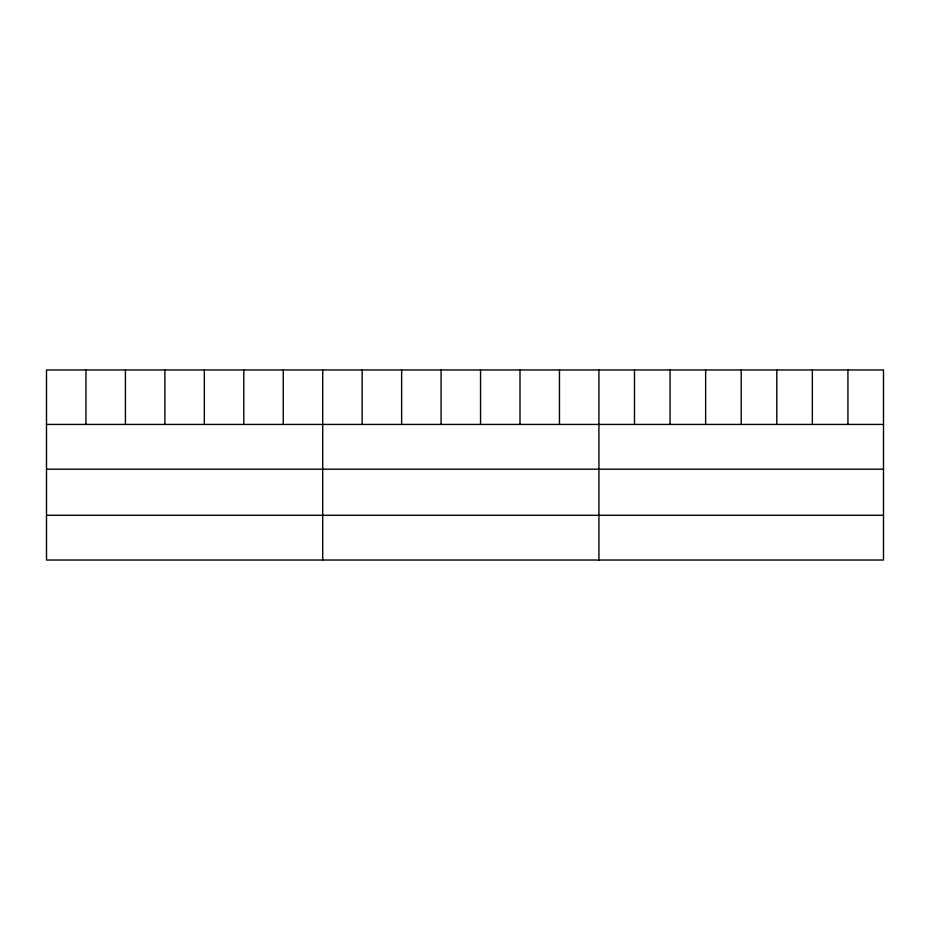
<?xml version="1.0" encoding="UTF-8"?>
<svg xmlns="http://www.w3.org/2000/svg" width="930" height="930" viewBox="0 0 930 930"><rect width="100%" height="100%" fill="white"/><g stroke="black" fill="none" stroke-linecap="round" stroke-linejoin="round"><path stroke-width="1.4" d="M883.5 424.429L883.5 560.023L46.5 560.023L46.5 369.977L883.5 369.977L883.5 424.429L46.5 424.429M46.5 469.185L883.5 469.185M46.5 515.278L883.5 515.278M847.928 369.977L847.928 424.429M812.355 369.977L812.355 424.429M776.783 369.977L776.783 424.429M741.21 369.977L741.21 424.429M705.638 369.977L705.638 424.429M670.065 369.977L670.065 424.429M634.492 369.977L634.492 424.429M598.92 369.977L598.92 560.023M559.465 369.977L559.465 424.429M519.998 369.977L519.998 424.429M480.543 369.977L480.543 424.429M441.087 369.977L441.087 424.429M401.632 369.977L401.632 424.429M362.165 369.977L362.165 424.429M322.71 369.977L322.71 560.023M283.255 369.977L283.255 424.429M243.788 369.977L243.788 424.429M204.333 369.977L204.333 424.429M164.877 369.977L164.877 424.429M125.422 369.977L125.422 424.429M85.955 369.977L85.955 424.429"/></g></svg>
